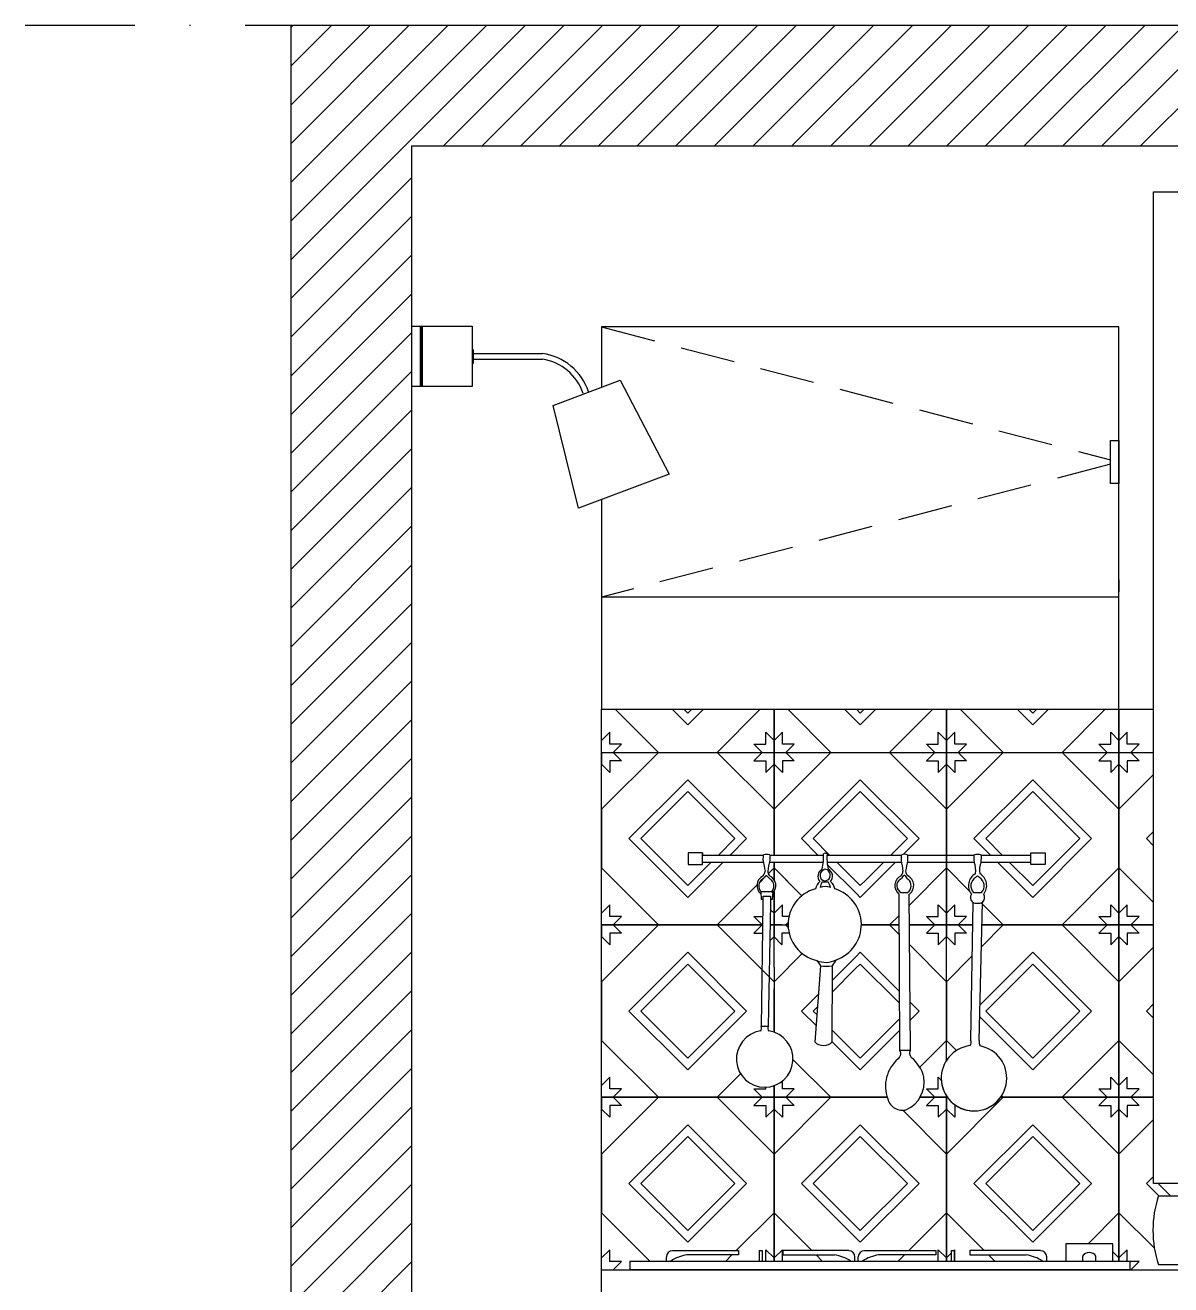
# Model space of a CAD drawing. Header units: millimetres. Extents: x 15064 to 17168, y 16262 to 17454.
# Drawn here: x 16237.8 to 16370.6, y 16746.9 to 16893 of the extents above; entities that cross this region are included whole.
import ezdxf

# ---------------------------------------------------------------- set-up
doc = ezdxf.new("R2010")
doc.units = ezdxf.units.MM
doc.linetypes.add('NASCOSTA', pattern=[9.525, 6.35, -3.175])
doc.linetypes.add('TRATTOPUNTO', pattern=[25.4, 12.7, -6.35, 0, -6.35])
for name, color, linetype in [('ACCESSORI - furniture', 81, 'Continuous'), ('apertura ante', 8, 'NASCOSTA'), ('finestre', 14, 'Continuous'), ('G-ANNO-TEXT', 3, 'Continuous'), ('muri', 30, 'Continuous'), ('piastrelle', 11, 'Continuous'), ('Prese', 4, 'Continuous'), ('sezioni', 235, 'Continuous')]:
    doc.layers.add(name, color=color, linetype=linetype)

msp = doc.modelspace()

# ---------------------------------------------------------------- linework, layer by layer
for p, q in [((16364.62, 16857.99), (16304.62, 16857.99)), ((16304.62, 16857.99), (16304.62, 16851.02)), ((16364.62, 16826.65), (16364.62, 16857.99)), ((16363.62, 16844.82), (16364.62, 16844.82)), ((16363.62, 16839.82), (16363.62, 16844.82)), ((16364.62, 16844.82), (16364.62, 16839.82)), ((16364.62, 16839.82), (16363.62, 16839.82)), ((16304.62, 16837.96), (16304.62, 16826.65)), ((16364.62, 16826.65), (16304.62, 16826.65)), ((16304.62, 16826.65), (16304.62, 16813.65)), ((16364.62, 16813.65), (16364.62, 16826.65)), ((16304.62, 16813.65), (16364.62, 16813.65)), ((16363.91, 16751.65), (16358.45, 16751.65)), ((16358.45, 16751.65), (16358.45, 16749.65)), ((16363.91, 16749.65), (16363.91, 16751.65)), ((16312.15, 16749.65), (16312.15, 16750.15)), ((16312.86, 16750.87), (16320.5, 16750.87)), ((16320.5, 16750.37), (16314.52, 16750.37)), ((16320.5, 16750.87), (16320.5, 16750.37)), ((16322.9, 16750.87), (16322.9, 16749.65)), ((16322.9, 16750.87), (16323.25, 16750.87)), ((16323.25, 16750.87), (16323.25, 16749.65)), ((16333.29, 16750.87), (16325.65, 16750.87)), ((16325.65, 16750.87), (16325.65, 16750.37)), ((16325.65, 16750.37), (16331.63, 16750.37)), ((16334, 16749.65), (16334, 16750.15)), ((16334.39, 16749.65), (16334.39, 16750.15)), ((16335.1, 16750.87), (16343.38, 16750.87)), ((16343.38, 16750.37), (16336.75, 16750.37)), ((16343.38, 16750.87), (16343.38, 16750.37)), ((16345.17, 16750.87), (16345.17, 16749.65)), ((16345.17, 16750.87), (16345.52, 16750.87)), ((16345.52, 16750.87), (16345.52, 16749.65)), ((16355.53, 16750.87), (16347.32, 16750.87)), ((16347.32, 16750.87), (16347.32, 16750.37)), ((16347.32, 16750.37), (16353.87, 16750.37)), ((16356.24, 16749.65), (16356.24, 16750.15)), ((16360.4, 16750.24), (16360.4, 16749.65)), ((16361.95, 16749.65), (16361.95, 16750.24)), ((16304.62, 16748.65), (16488.63, 16748.65)), ((16304.62, 16745.15), (16304.62, 16748.65)), ((16307.9, 16749.65), (16365.9, 16749.65)), ((16307.9, 16749.65), (16307.9, 16748.65)), ((16365.9, 16748.65), (16307.9, 16748.65)), ((16312.65, 16749.65), (16312.65, 16749.65)), ((16365.9, 16749.65), (16365.9, 16748.65))]:
    msp.add_line(p, q)
for centre, radius, start, end in [((16312.86, 16750.15), 0.711, 90, 180), ((16315.34, 16745.4), 5.04, 99.4302, 122.2975), ((16330.81, 16745.4), 5.04, 57.7025, 80.5698), ((16333.29, 16750.15), 0.711, 0, 90), ((16335.1, 16750.15), 0.711, 90, 180), ((16337.58, 16745.4), 5.04, 99.4302, 122.2975), ((16353.05, 16745.4), 5.04, 57.7025, 80.5698), ((16355.53, 16750.15), 0.711, 0, 90), ((16361.18, 16749.71), 0.935, 34.0025, 145.9975)]:
    msp.add_arc(centre, radius, start, end)
at = {"layer": 'ACCESSORI - furniture'}
for p, q in [((16282.62, 16851.07), (16282.62, 16858.07)), ((16282.62, 16858.07), (16289.61, 16858.07)), ((16283.61, 16851.07), (16283.61, 16858.07)), ((16283.61, 16858.07), (16283.72, 16857.85)), ((16283.72, 16857.85), (16283.83, 16858.07)), ((16283.72, 16851.29), (16283.72, 16857.85)), ((16283.83, 16858.07), (16283.83, 16851.07)), ((16289.61, 16858.07), (16289.61, 16851.07)), ((16289.61, 16855.44), (16289.72, 16855.34)), ((16289.72, 16855.34), (16289.72, 16853.8)), ((16289.72, 16853.8), (16289.61, 16853.69)), ((16289.72, 16854.9), (16297.76, 16854.9)), ((16289.72, 16854.24), (16297.76, 16854.24)), ((16289.61, 16851.07), (16282.62, 16851.07)), ((16283.72, 16851.29), (16283.61, 16851.07)), ((16283.83, 16851.07), (16283.72, 16851.29)), ((16299.01, 16848.88), (16306.77, 16851.84)), ((16306.77, 16851.84), (16312.45, 16840.9)), ((16301.96, 16836.96), (16299.01, 16848.88)), ((16312.45, 16840.9), (16301.96, 16836.96)), ((16316.34, 16797), (16316.34, 16796.75)), ((16354.39, 16797), (16356.07, 16797)), ((16354.39, 16795.66), (16354.39, 16797)), ((16356.07, 16797), (16356.07, 16795.66)), ((16316.34, 16796.75), (16323.41, 16796.75)), ((16316.34, 16795.93), (16323.4, 16795.93)), ((16323.38, 16796.1), (16323.41, 16796.75)), ((16324.09, 16795.93), (16330.34, 16795.93)), ((16324.13, 16796.75), (16330.35, 16796.75)), ((16324.13, 16796.75), (16324.13, 16796.1)), ((16330.76, 16796.75), (16339.37, 16796.75)), ((16330.77, 16795.93), (16339.39, 16795.93)), ((16339.37, 16796.75), (16339.37, 16796.1)), ((16340.09, 16795.93), (16347.83, 16795.93)), ((16340.12, 16796.75), (16347.79, 16796.75)), ((16340.12, 16796.1), (16340.12, 16796.75)), ((16348.63, 16795.93), (16354.39, 16795.93)), ((16348.67, 16796.75), (16354.39, 16796.75)), ((16356.07, 16795.66), (16354.39, 16795.66)), ((16330.9, 16793.62), (16330.21, 16793.62)), ((16339.11, 16792.21), (16339.19, 16774.13)), ((16339.37, 16792.39), (16340.12, 16792.39)), ((16340.45, 16774.13), (16340.31, 16792.21)), ((16347.66, 16791.25), (16347.41, 16775.3)), ((16348.42, 16775.25), (16348.79, 16791.25)), ((16339.19, 16774.13), (16340.45, 16774.13))]:
    msp.add_line(p, q, dxfattribs=at)
msp.add_lwpolyline([(16316.34, 16795.66), (16316.34, 16797), (16314.66, 16797), (16314.66, 16795.66)], close=True, dxfattribs=at)
for points in [[(16348.68, 16792.39, 0.483261), (16348.45, 16794.15, -0.035436), (16348.22, 16794.32, -0.035436), (16348, 16794.15, 0.483261), (16347.77, 16792.39)], [(16323.35, 16791.99), (16324.23, 16791.99, -0.020617), (16324.2, 16791.1), (16323.93, 16776.86), (16323.15, 16776.86), (16323.38, 16791.1, -0.020617)]]:
    msp.add_lwpolyline(points, format="xyb", close=True, dxfattribs=at)
msp.add_lwpolyline([(16323.36, 16791.61), (16323.16, 16791.61), (16323.12, 16792.52), (16324.47, 16792.52), (16324.42, 16791.61), (16324.22, 16791.61)], dxfattribs=at)
for points in [[(16331.82, 16784.6, 0.005352), (16331.36, 16783.9), (16331.32, 16775.04, -0.442088), (16329.4, 16775.04), (16330.03, 16783.9, 0.087345), (16329.54, 16784.53)], [(16339.19, 16774.13, -0.374552), (16339, 16773.11, 0.316259), (16337.82, 16768.46, 0.429696), (16339.99, 16767.22, 0.336757), (16341.99, 16770.98, 0.173506), (16340.56, 16773.24, -0.299026), (16340.45, 16774.13)]]:
    msp.add_lwpolyline(points, format="xyb", dxfattribs=at)
for centre, radius, start, end in [((16296.95, 16848.49), 6.46, 17.892, 82.8004), ((16296.94, 16848.48), 5.82, 17.9311, 81.8853), ((16324.72, 16796.45), 5.64, 346.4826, 4.3637), ((16330.56, 16796.64), 0.312, 47.7204, 132.2796), ((16336.39, 16796.45), 5.64, 175.6363, 193.5174), ((16339.75, 16796.01), 0.83, 63.0399, 116.9601), ((16339.16, 16798.04), 15.9, 186.9948, 191.4297), ((16323.77, 16795.8), 1.02, 69.1767, 110.8233), ((16343.65, 16791.58), 20.04, 166.9525, 170.4951), ((16355.16, 16798.04), 15.9, 186.9948, 191.4297), ((16359.64, 16791.58), 20.04, 166.9525, 170.4951), ((16353.08, 16796.59), 5.29, 178.2384, 187.1869), ((16348.23, 16795.4), 1.42, 71.7845, 108.2155), ((16345.55, 16795.01), 2.46, 350.2659, 22.0039), ((16350.91, 16795.01), 2.46, 157.9961, 189.7341), ((16343.39, 16796.59), 5.28, 352.8043, 1.7704), ((16323.89, 16793.2), 1.25, 114.8771, 232.7008), ((16323.82, 16793.17), 0.96, 125.1693, 222.5483), ((16322.73, 16794.85), 1.05, 300.978, 326.5717), ((16322.73, 16794.85), 1.05, 300.978, 326.5717), ((16322.68, 16794.91), 0.895, 319.8073, 358.3706), ((16323.73, 16794.17), 0.165, 29.118, 140.6543), ((16324.73, 16794.85), 1.05, 213.4283, 239.022), ((16324.73, 16794.85), 1.05, 213.4283, 239.022), ((16324.79, 16794.91), 0.903, 181.8713, 220.1076), ((16323.58, 16793.2), 1.25, 314.5389, 65.1432), ((16323.64, 16793.17), 0.96, 317.4517, 54.8307), ((16330.68, 16794.28), 0.971, 118.9353, 219.4826), ((16330.67, 16794.38), 0.718, 93.6992, 217.3853), ((16330.53, 16794.37), 0.605, 225.1329, 304.4848), ((16330.46, 16794.42), 0.688, 306.3418, 76.2922), ((16330.43, 16794.28), 0.971, 320.5174, 61.0647), ((16339.9, 16793.2), 1.27, 115.8799, 231.4248), ((16339.76, 16793.2), 0.903, 123.5086, 244.2931), ((16338.72, 16794.85), 1.05, 300.978, 329.8135), ((16338.79, 16794.89), 0.782, 315.6539, 359.7796), ((16339.73, 16794.3), 0.0988, 17.9986, 165.0749), ((16340.73, 16794.85), 1.05, 209.8653, 239.022), ((16340.57, 16794.87), 0.688, 178.8442, 228.1752), ((16339.55, 16793.22), 1.27, 307.0408, 63.7354), ((16339.5, 16793.2), 1.02, 307.2786, 47.8314), ((16348.77, 16793.2), 1.6, 120.0632, 218.1483), ((16347.68, 16793.21), 1.6, 321.5275, 59.6939), ((16330.52, 16788.69), 4.27, 104.7271, 256.7148), ((16330.95, 16792.5), 1.55, 131.47, 167.9852), ((16332.28, 16792.45), 2.39, 150.6033, 166.8709), ((16330.56, 16791.15), 1.94, 72.1274, 107.8726), ((16328.83, 16792.45), 2.39, 13.1291, 29.3967), ((16330.16, 16792.5), 1.55, 12.0148, 48.53), ((16330.43, 16788.69), 4.32, 288.8492, 73.211), ((16348.13, 16791.82), 0.731, 147.0537, 230.3567), ((16348.25, 16792.89), 1.74, 250.1916, 269.0877), ((16348.2, 16792.9), 1.75, 270.8573, 289.7585), ((16348.32, 16791.82), 0.731, 309.6433, 32.9463), ((16330.6, 16786.99), 2.69, 246.7996, 297.1089), ((16330.72, 16789.76), 5.9, 263.3078, 276.2445), ((16322.65, 16776.68), 0.526, 318.0164, 19.7623), ((16324.4, 16776.68), 0.506, 158.8208, 223.4005), ((16323.54, 16773.1), 3.28, 98.7039, 81.2961), ((16346.94, 16775.01), 0.551, 317.5192, 31.5679), ((16349.14, 16775.04), 0.75, 163.6198, 215.5459), ((16347.81, 16770.87), 3.8, 97.0039, 79.1081), ((16347.81, 16770.87), 3.8, 180, 0)]:
    msp.add_arc(centre, radius, start, end, dxfattribs=at)
at = {"layer": 'apertura ante'}
for p, q in [((16304.62, 16857.99), (16363.62, 16842.58)), ((16363.62, 16842.06), (16304.62, 16826.65))]:
    msp.add_line(p, q, dxfattribs=at)
at = {"layer": 'finestre'}
for p, q in [((16368.62, 16758.65), (16368.62, 16873.65)), ((16368.62, 16873.65), (16448.62, 16873.65)), ((16368.62, 16758.65), (16368.62, 16873.65)), ((16448.62, 16758.65), (16368.62, 16758.65))]:
    msp.add_line(p, q, dxfattribs=at)
at = {"layer": 'G-ANNO-TEXT'}
msp.add_line((16364.62, 16828.65), (16364.62, 16827.29), dxfattribs=at)
at = {"layer": 'muri'}
for p, q in [((16268.62, 16647.99), (16268.62, 16892.99)), ((16268.62, 16892.99), (16582.12, 16892.99)), ((16282.62, 16657.99), (16282.62, 16878.99)), ((16282.62, 16878.99), (16568.12, 16878.99))]:
    msp.add_line(p, q, dxfattribs=at)
at = {"layer": 'muri', "linetype": 'Continuous'}
for p, q in [((16268.62, 16892.75), (16268.86, 16892.99)), ((16268.62, 16888.26), (16273.35, 16892.99)), ((16268.62, 16883.77), (16277.84, 16892.99)), ((16268.62, 16879.28), (16282.33, 16892.99)), ((16268.62, 16874.79), (16286.82, 16892.99)), ((16268.62, 16870.3), (16291.31, 16892.99)), ((16268.62, 16865.81), (16295.8, 16892.99)), ((16286.29, 16878.99), (16300.29, 16892.99)), ((16290.78, 16878.99), (16304.78, 16892.99)), ((16295.27, 16878.99), (16309.27, 16892.99)), ((16299.76, 16878.99), (16313.76, 16892.99)), ((16304.25, 16878.99), (16318.25, 16892.99)), ((16308.74, 16878.99), (16322.74, 16892.99)), ((16313.23, 16878.99), (16327.23, 16892.99)), ((16317.72, 16878.99), (16331.72, 16892.99)), ((16322.21, 16878.99), (16336.21, 16892.99)), ((16326.7, 16878.99), (16340.7, 16892.99)), ((16331.19, 16878.99), (16345.19, 16892.99)), ((16335.68, 16878.99), (16349.68, 16892.99)), ((16340.17, 16878.99), (16354.17, 16892.99)), ((16344.66, 16878.99), (16358.66, 16892.99)), ((16349.15, 16878.99), (16363.15, 16892.99)), ((16353.64, 16878.99), (16367.64, 16892.99)), ((16358.13, 16878.99), (16372.13, 16892.99)), ((16362.62, 16878.99), (16376.62, 16892.99)), ((16367.11, 16878.99), (16381.11, 16892.99)), ((16268.62, 16861.32), (16282.62, 16875.32)), ((16268.62, 16856.83), (16282.62, 16870.83)), ((16268.62, 16852.34), (16282.62, 16866.34)), ((16268.62, 16847.85), (16282.62, 16861.85)), ((16268.62, 16843.36), (16282.62, 16857.36)), ((16268.62, 16838.87), (16282.62, 16852.87)), ((16268.62, 16834.38), (16282.62, 16848.38)), ((16268.62, 16829.89), (16282.62, 16843.89)), ((16268.62, 16825.4), (16282.62, 16839.4)), ((16268.62, 16820.91), (16282.62, 16834.91)), ((16268.62, 16816.42), (16282.62, 16830.42)), ((16268.62, 16811.93), (16282.62, 16825.93)), ((16268.62, 16807.44), (16282.62, 16821.44)), ((16268.62, 16802.95), (16282.62, 16816.95)), ((16268.62, 16798.46), (16282.62, 16812.46)), ((16268.62, 16793.97), (16282.62, 16807.97)), ((16268.62, 16789.48), (16282.62, 16803.48)), ((16268.62, 16784.99), (16282.62, 16798.99)), ((16268.62, 16780.5), (16282.62, 16794.5)), ((16268.62, 16776.01), (16282.62, 16790.01)), ((16268.62, 16771.52), (16282.62, 16785.52)), ((16268.62, 16767.03), (16282.62, 16781.03)), ((16268.62, 16762.53), (16282.62, 16776.53)), ((16268.62, 16758.04), (16282.62, 16772.04)), ((16268.62, 16753.55), (16282.62, 16767.55)), ((16268.62, 16749.06), (16282.62, 16763.06)), ((16268.62, 16744.57), (16282.62, 16758.57)), ((16268.62, 16740.08), (16282.62, 16754.08)), ((16268.62, 16735.59), (16282.62, 16749.59))]:
    msp.add_line(p, q, dxfattribs=at)
at = {"layer": 'piastrelle'}
for p, q in [((16304.62, 16808.65), (16304.62, 16813.65)), ((16306.21, 16813.65), (16311.21, 16808.65)), ((16314.62, 16811.84), (16312.8, 16813.65)), ((16314.62, 16813.2), (16314.17, 16813.65)), ((16316.44, 16813.65), (16314.62, 16811.84)), ((16315.08, 16813.65), (16314.62, 16813.2)), ((16318.03, 16808.65), (16323.03, 16813.65)), ((16324.62, 16813.65), (16324.62, 16808.65)), ((16324.62, 16808.65), (16324.62, 16813.65)), ((16326.21, 16813.65), (16331.21, 16808.65)), ((16334.62, 16811.84), (16332.8, 16813.65)), ((16334.62, 16813.2), (16334.17, 16813.65)), ((16336.44, 16813.65), (16334.62, 16811.84)), ((16335.08, 16813.65), (16334.62, 16813.2)), ((16338.03, 16808.65), (16343.03, 16813.65)), ((16344.62, 16813.65), (16344.62, 16808.65)), ((16344.62, 16808.65), (16344.62, 16813.65)), ((16346.21, 16813.65), (16351.21, 16808.65)), ((16354.62, 16811.84), (16352.8, 16813.65)), ((16354.62, 16813.2), (16354.17, 16813.65)), ((16356.44, 16813.65), (16354.62, 16811.84)), ((16355.08, 16813.65), (16354.62, 16813.2)), ((16358.03, 16808.65), (16363.03, 16813.65)), ((16364.62, 16813.65), (16364.62, 16808.65)), ((16364.62, 16808.65), (16364.62, 16813.65)), ((16364.62, 16813.65), (16368.62, 16813.65)), ((16304.62, 16810.02), (16305.59, 16810.98)), ((16305.59, 16809.62), (16305.59, 16810.98)), ((16324.62, 16810.02), (16323.66, 16810.98)), ((16323.66, 16809.62), (16323.66, 16810.98)), ((16324.62, 16810.02), (16325.59, 16810.98)), ((16325.59, 16809.62), (16325.59, 16810.98)), ((16344.62, 16810.02), (16343.66, 16810.98)), ((16343.66, 16809.62), (16343.66, 16810.98)), ((16344.62, 16810.02), (16345.59, 16810.98)), ((16345.59, 16809.62), (16345.59, 16810.98)), ((16364.62, 16810.02), (16363.66, 16810.98)), ((16363.66, 16809.62), (16363.66, 16810.98)), ((16364.62, 16810.02), (16365.59, 16810.98)), ((16365.59, 16809.62), (16365.59, 16810.98)), ((16304.62, 16808.65), (16324.62, 16808.65)), ((16304.62, 16788.65), (16304.62, 16808.65)), ((16304.62, 16808.65), (16304.62, 16807.29)), ((16304.62, 16808.65), (16305.98, 16808.65)), ((16304.62, 16802.06), (16311.21, 16808.65)), ((16306.95, 16809.62), (16305.59, 16809.62)), ((16305.98, 16808.65), (16306.95, 16809.62)), ((16305.98, 16808.65), (16306.95, 16807.69)), ((16324.62, 16802.06), (16318.03, 16808.65)), ((16323.26, 16808.65), (16322.29, 16809.62)), ((16322.29, 16809.62), (16323.66, 16809.62)), ((16323.26, 16808.65), (16322.29, 16807.69)), ((16324.62, 16808.65), (16324.62, 16796.75)), ((16324.62, 16808.65), (16344.62, 16808.65)), ((16324.62, 16808.65), (16324.62, 16807.29)), ((16324.62, 16808.65), (16325.98, 16808.65)), ((16324.62, 16802.06), (16331.21, 16808.65)), ((16324.62, 16796.75), (16324.62, 16808.65)), ((16326.95, 16809.62), (16325.59, 16809.62)), ((16325.98, 16808.65), (16326.95, 16809.62)), ((16325.98, 16808.65), (16326.95, 16807.69)), ((16344.62, 16802.06), (16338.03, 16808.65)), ((16343.26, 16808.65), (16342.29, 16809.62)), ((16342.29, 16809.62), (16343.66, 16809.62)), ((16343.26, 16808.65), (16342.29, 16807.69)), ((16344.62, 16808.65), (16344.62, 16788.65)), ((16344.62, 16808.65), (16368.62, 16808.65)), ((16344.62, 16788.65), (16344.62, 16808.65)), ((16344.62, 16808.65), (16344.62, 16807.29)), ((16344.62, 16808.65), (16345.98, 16808.65)), ((16344.62, 16802.06), (16351.21, 16808.65)), ((16346.95, 16809.62), (16345.59, 16809.62)), ((16345.98, 16808.65), (16346.95, 16809.62)), ((16345.98, 16808.65), (16346.95, 16807.69)), ((16364.62, 16802.06), (16358.03, 16808.65)), ((16363.26, 16808.65), (16362.29, 16809.62)), ((16362.29, 16809.62), (16363.66, 16809.62)), ((16363.26, 16808.65), (16362.29, 16807.69)), ((16364.62, 16808.65), (16364.62, 16788.65)), ((16364.62, 16788.65), (16364.62, 16808.65)), ((16364.62, 16808.65), (16364.62, 16807.29)), ((16366.95, 16809.62), (16365.59, 16809.62)), ((16365.98, 16808.65), (16366.95, 16809.62)), ((16365.98, 16808.65), (16366.95, 16807.69)), ((16304.62, 16807.29), (16305.59, 16806.33)), ((16306.95, 16807.69), (16305.59, 16807.69)), ((16305.59, 16807.69), (16305.59, 16806.33)), ((16322.29, 16807.69), (16323.66, 16807.69)), ((16323.66, 16807.69), (16323.66, 16806.33)), ((16324.62, 16807.29), (16323.66, 16806.33)), ((16324.62, 16807.29), (16325.59, 16806.33)), ((16326.95, 16807.69), (16325.59, 16807.69)), ((16325.59, 16807.69), (16325.59, 16806.33)), ((16342.29, 16807.69), (16343.66, 16807.69)), ((16343.66, 16807.69), (16343.66, 16806.33)), ((16344.62, 16807.29), (16343.66, 16806.33)), ((16344.62, 16807.29), (16345.59, 16806.33)), ((16346.95, 16807.69), (16345.59, 16807.69)), ((16345.59, 16807.69), (16345.59, 16806.33)), ((16362.29, 16807.69), (16363.66, 16807.69)), ((16363.66, 16807.69), (16363.66, 16806.33)), ((16364.62, 16807.29), (16363.66, 16806.33)), ((16364.62, 16807.29), (16365.59, 16806.33)), ((16366.95, 16807.69), (16365.59, 16807.69)), ((16365.59, 16807.69), (16365.59, 16806.33)), ((16364.62, 16802.06), (16368.62, 16806.07)), ((16307.8, 16798.65), (16314.62, 16805.47)), ((16314.62, 16805.47), (16321.44, 16798.65)), ((16327.8, 16798.65), (16334.62, 16805.47)), ((16334.62, 16805.47), (16341.44, 16798.65)), ((16347.8, 16798.65), (16354.62, 16805.47)), ((16354.62, 16805.47), (16361.44, 16798.65)), ((16309.17, 16798.65), (16314.62, 16804.11)), ((16314.62, 16804.11), (16320.08, 16798.65)), ((16329.17, 16798.65), (16334.62, 16804.11)), ((16334.62, 16804.11), (16340.08, 16798.65)), ((16349.17, 16798.65), (16354.62, 16804.11)), ((16354.62, 16804.11), (16360.08, 16798.65)), ((16304.62, 16802.06), (16304.62, 16795.25)), ((16324.62, 16802.06), (16324.62, 16796.75)), ((16324.62, 16796.75), (16324.62, 16802.06)), ((16344.62, 16795.25), (16344.62, 16802.06)), ((16344.62, 16802.06), (16344.62, 16795.25)), ((16364.62, 16795.25), (16364.62, 16802.06)), ((16364.62, 16802.06), (16364.62, 16795.25)), ((16314.62, 16791.84), (16307.8, 16798.65)), ((16314.62, 16793.2), (16309.17, 16798.65)), ((16320.08, 16798.65), (16318.17, 16796.75)), ((16321.44, 16798.65), (16319.54, 16796.75)), ((16329.71, 16796.75), (16327.8, 16798.65)), ((16331.07, 16796.75), (16329.17, 16798.65)), ((16340.08, 16798.65), (16338.17, 16796.75)), ((16341.44, 16798.65), (16339.62, 16796.83)), ((16349.71, 16796.75), (16347.8, 16798.65)), ((16351.07, 16796.75), (16349.17, 16798.65)), ((16361.44, 16798.65), (16354.62, 16791.84)), ((16360.08, 16798.65), (16354.62, 16793.2)), ((16367.8, 16798.65), (16368.62, 16799.48)), ((16368.62, 16797.83), (16367.8, 16798.65)), ((16318.71, 16795.93), (16314.62, 16791.84)), ((16317.35, 16795.93), (16314.62, 16793.2)), ((16324.62, 16795.25), (16324.62, 16795.93)), ((16324.62, 16793.88), (16324.62, 16795.93)), ((16324.62, 16795.93), (16324.62, 16795.25)), ((16324.62, 16795.93), (16324.62, 16793.88)), ((16334.22, 16792.24), (16330.8, 16795.65)), ((16333.94, 16793.89), (16331.89, 16795.93)), ((16337.35, 16795.93), (16335.33, 16793.91)), ((16338.71, 16795.93), (16336.69, 16793.91)), ((16354.62, 16791.84), (16350.53, 16795.93)), ((16354.62, 16793.2), (16351.89, 16795.93)), ((16304.62, 16795.25), (16311.21, 16788.65)), ((16322.96, 16793.58), (16323.71, 16794.34)), ((16323.95, 16794.58), (16324.62, 16795.25)), ((16324.62, 16795.25), (16327.85, 16792.02)), ((16325.96, 16793.91), (16327.87, 16791.99)), ((16336.69, 16793.91), (16334.62, 16791.84)), ((16335.33, 16793.91), (16334.62, 16793.2)), ((16340.32, 16790.95), (16344.62, 16795.25)), ((16344.62, 16795.25), (16347.3, 16792.56)), ((16358.03, 16788.65), (16364.62, 16795.25)), ((16364.62, 16795.25), (16368.62, 16791.24)), ((16318.03, 16788.65), (16322.64, 16793.27)), ((16324.62, 16788.65), (16324.62, 16792.51)), ((16324.62, 16792.51), (16324.62, 16788.65)), ((16334.62, 16793.2), (16333.94, 16793.89)), ((16304.62, 16790.02), (16305.59, 16790.98)), ((16305.59, 16789.62), (16305.59, 16790.98)), ((16324.62, 16790.02), (16325.59, 16790.98)), ((16325.59, 16789.62), (16325.59, 16790.98)), ((16334.62, 16791.84), (16334.22, 16792.24)), ((16344.62, 16790.02), (16343.66, 16790.98)), ((16343.66, 16789.62), (16343.66, 16790.98)), ((16344.62, 16790.02), (16345.59, 16790.98)), ((16345.59, 16789.62), (16345.59, 16790.98)), ((16348.66, 16791.21), (16351.21, 16788.65)), ((16364.62, 16790.02), (16363.66, 16790.98)), ((16363.66, 16789.62), (16363.66, 16790.98)), ((16364.62, 16790.02), (16365.59, 16790.98)), ((16365.59, 16789.62), (16365.59, 16790.98)), ((16306.95, 16789.62), (16305.59, 16789.62)), ((16305.98, 16788.65), (16306.95, 16789.62)), ((16323.26, 16788.65), (16322.29, 16789.62)), ((16322.29, 16789.62), (16323.36, 16789.62)), ((16324.62, 16790.02), (16324.19, 16790.45)), ((16326.35, 16789.62), (16325.59, 16789.62)), ((16338.03, 16788.65), (16339.12, 16789.74)), ((16343.26, 16788.65), (16342.29, 16789.62)), ((16342.29, 16789.62), (16343.66, 16789.62)), ((16346.95, 16789.62), (16345.59, 16789.62)), ((16345.98, 16788.65), (16346.95, 16789.62)), ((16363.26, 16788.65), (16362.29, 16789.62)), ((16362.29, 16789.62), (16363.66, 16789.62)), ((16366.95, 16789.62), (16365.59, 16789.62)), ((16365.98, 16788.65), (16366.95, 16789.62)), ((16304.62, 16788.65), (16323.34, 16788.65)), ((16304.62, 16768.65), (16304.62, 16788.65)), ((16304.62, 16788.65), (16304.62, 16787.29)), ((16304.62, 16788.65), (16305.98, 16788.65)), ((16304.62, 16782.06), (16311.21, 16788.65)), ((16323.34, 16788.65), (16304.62, 16788.65)), ((16305.98, 16788.65), (16306.95, 16787.69)), ((16311.21, 16788.65), (16318.03, 16788.65)), ((16324.62, 16782.06), (16318.03, 16788.65)), ((16323.26, 16788.65), (16322.29, 16787.69)), ((16324.62, 16788.65), (16324.15, 16788.65)), ((16324.15, 16788.65), (16324.62, 16788.65)), ((16324.62, 16788.65), (16325.54, 16788.65)), ((16324.62, 16788.65), (16324.62, 16787.29)), ((16324.62, 16788.65), (16325.94, 16788.65)), ((16325.54, 16788.65), (16324.62, 16788.65)), ((16324.62, 16783.75), (16324.62, 16788.65)), ((16326.25, 16788.65), (16325.94, 16788.65)), ((16325.94, 16788.65), (16326.25, 16788.65)), ((16325.94, 16788.65), (16326.26, 16788.34)), ((16325.98, 16788.65), (16326.25, 16788.92)), ((16338.23, 16788.65), (16334.74, 16788.65)), ((16334.74, 16788.65), (16338.23, 16788.65)), ((16334.74, 16788.65), (16338.23, 16788.65)), ((16339.13, 16787.55), (16338.03, 16788.65)), ((16338.23, 16788.65), (16339.12, 16788.65)), ((16339.12, 16788.65), (16338.23, 16788.65)), ((16344.62, 16788.65), (16340.34, 16788.65)), ((16340.34, 16788.65), (16344.62, 16788.65)), ((16343.26, 16788.65), (16342.29, 16787.69)), ((16344.62, 16788.65), (16347.62, 16788.65)), ((16344.62, 16788.65), (16344.62, 16787.29)), ((16344.62, 16788.65), (16345.98, 16788.65)), ((16347.62, 16788.65), (16344.62, 16788.65)), ((16344.62, 16772.93), (16344.62, 16788.65)), ((16345.98, 16788.65), (16346.95, 16787.69)), ((16348.67, 16786.11), (16351.21, 16788.65)), ((16364.62, 16788.65), (16348.73, 16788.65)), ((16348.73, 16788.65), (16364.62, 16788.65)), ((16351.21, 16788.65), (16358.03, 16788.65)), ((16364.62, 16782.06), (16358.03, 16788.65)), ((16363.26, 16788.65), (16362.29, 16787.69)), ((16368.62, 16788.65), (16364.62, 16788.65)), ((16364.62, 16788.65), (16368.62, 16788.65)), ((16364.62, 16768.65), (16364.62, 16788.65)), ((16364.62, 16788.65), (16364.62, 16787.29)), ((16364.62, 16788.65), (16365.98, 16788.65)), ((16364.62, 16788.65), (16364.62, 16768.65)), ((16365.98, 16788.65), (16366.95, 16787.69)), ((16304.62, 16787.29), (16305.59, 16786.33)), ((16306.95, 16787.69), (16305.59, 16787.69)), ((16305.59, 16787.69), (16305.59, 16786.33)), ((16322.29, 16787.69), (16323.33, 16787.69)), ((16324.62, 16787.29), (16324.12, 16786.79)), ((16324.58, 16787.29), (16325.54, 16786.33)), ((16326.37, 16787.69), (16325.54, 16787.69)), ((16325.54, 16787.69), (16325.54, 16786.33)), ((16342.29, 16787.69), (16343.66, 16787.69)), ((16343.66, 16787.69), (16343.66, 16786.33)), ((16344.62, 16787.29), (16343.66, 16786.33)), ((16344.62, 16787.29), (16345.59, 16786.33)), ((16346.95, 16787.69), (16345.59, 16787.69)), ((16345.59, 16787.69), (16345.59, 16786.33)), ((16362.29, 16787.69), (16363.66, 16787.69)), ((16363.66, 16787.69), (16363.66, 16786.33)), ((16364.62, 16787.29), (16363.66, 16786.33)), ((16364.62, 16787.29), (16365.59, 16786.33)), ((16366.95, 16787.69), (16365.59, 16787.69)), ((16365.59, 16787.69), (16365.59, 16786.33)), ((16307.8, 16778.65), (16314.62, 16785.47)), ((16314.62, 16785.47), (16321.44, 16778.65)), ((16324.62, 16782.06), (16327.88, 16785.33)), ((16334.11, 16784.96), (16334.62, 16785.47)), ((16334.62, 16785.47), (16339.16, 16780.93)), ((16344.62, 16782.06), (16340.36, 16786.33)), ((16348.52, 16779.37), (16354.62, 16785.47)), ((16354.62, 16785.47), (16361.44, 16778.65)), ((16364.62, 16782.06), (16368.62, 16786.07)), ((16309.17, 16778.65), (16314.62, 16784.11)), ((16314.62, 16784.11), (16320.08, 16778.65)), ((16324.62, 16783.75), (16324.62, 16776.19)), ((16331.35, 16782.2), (16334.11, 16784.96)), ((16334.12, 16783.61), (16334.62, 16784.11)), ((16334.62, 16784.11), (16338.9, 16779.83)), ((16344.62, 16782.06), (16347.56, 16785.01)), ((16349.17, 16778.65), (16354.62, 16784.11)), ((16354.62, 16784.11), (16360.08, 16778.65)), ((16331.35, 16780.84), (16334.12, 16783.61)), ((16304.62, 16782.06), (16304.62, 16775.25)), ((16324.62, 16781.23), (16324.62, 16776.19)), ((16324.62, 16776.19), (16324.62, 16781.23)), ((16344.62, 16782.06), (16344.62, 16775.25)), ((16364.62, 16782.06), (16364.62, 16775.25)), ((16364.62, 16775.25), (16364.62, 16782.06)), ((16327.8, 16778.65), (16329.8, 16780.65)), ((16338.9, 16779.83), (16339.16, 16779.57)), ((16340.41, 16779.68), (16341.44, 16778.65)), ((16367.8, 16778.65), (16368.62, 16779.48)), ((16314.62, 16771.84), (16307.8, 16778.65)), ((16314.62, 16773.2), (16309.17, 16778.65)), ((16321.44, 16778.65), (16314.62, 16771.84)), ((16320.08, 16778.65), (16314.62, 16773.2)), ((16329.53, 16776.92), (16327.8, 16778.65)), ((16329.17, 16778.65), (16329.7, 16779.18)), ((16329.63, 16778.2), (16329.17, 16778.65)), ((16341.44, 16778.65), (16340.43, 16777.64)), ((16354.62, 16771.84), (16348.48, 16777.97)), ((16354.62, 16773.2), (16349.17, 16778.65)), ((16361.44, 16778.65), (16354.62, 16771.84)), ((16360.08, 16778.65), (16354.62, 16773.2)), ((16368.62, 16777.83), (16367.8, 16778.65)), ((16334.62, 16773.2), (16331.33, 16776.49)), ((16339.17, 16777.75), (16334.62, 16773.2)), ((16339.18, 16776.39), (16334.62, 16771.84)), ((16304.62, 16775.25), (16311.21, 16768.65)), ((16334.62, 16771.84), (16331.32, 16775.13)), ((16341.52, 16772.15), (16344.62, 16775.25)), ((16344.62, 16775.25), (16345.78, 16774.08)), ((16358.03, 16768.65), (16364.62, 16775.25)), ((16364.62, 16775.25), (16368.62, 16771.24)), ((16326.81, 16773.05), (16331.21, 16768.65)), ((16304.62, 16770.02), (16305.59, 16770.98)), ((16305.59, 16769.62), (16305.59, 16770.98)), ((16318.03, 16768.65), (16320.75, 16771.37)), ((16325.59, 16769.62), (16325.59, 16770.54)), ((16344.02, 16770.62), (16343.66, 16770.98)), ((16343.66, 16769.62), (16343.66, 16770.98)), ((16364.62, 16770.02), (16363.66, 16770.98)), ((16363.66, 16769.62), (16363.66, 16770.98)), ((16364.62, 16770.02), (16365.59, 16770.98)), ((16365.59, 16769.62), (16365.59, 16770.98)), ((16306.95, 16769.62), (16305.59, 16769.62)), ((16305.98, 16768.65), (16306.95, 16769.62)), ((16323.26, 16768.65), (16322.29, 16769.62)), ((16322.29, 16769.62), (16323.66, 16769.62)), ((16323.66, 16769.62), (16323.66, 16769.82)), ((16324.62, 16768.65), (16324.62, 16770.02)), ((16324.62, 16770), (16324.62, 16768.65)), ((16326.95, 16769.62), (16325.59, 16769.62)), ((16325.98, 16768.65), (16326.95, 16769.62)), ((16343.26, 16768.65), (16342.29, 16769.62)), ((16342.29, 16769.62), (16343.66, 16769.62)), ((16363.26, 16768.65), (16362.29, 16769.62)), ((16362.29, 16769.62), (16363.66, 16769.62)), ((16366.95, 16769.62), (16365.59, 16769.62)), ((16365.98, 16768.65), (16366.95, 16769.62)), ((16324.62, 16768.65), (16304.62, 16768.65)), ((16304.62, 16768.65), (16324.62, 16768.65)), ((16304.62, 16748.65), (16304.62, 16768.65)), ((16304.62, 16768.65), (16304.62, 16767.29)), ((16304.62, 16768.65), (16305.98, 16768.65)), ((16304.62, 16762.06), (16311.21, 16768.65)), ((16306.95, 16767.69), (16305.59, 16767.69)), ((16305.59, 16767.69), (16305.59, 16766.33)), ((16305.98, 16768.65), (16306.95, 16767.69)), ((16311.21, 16768.65), (16318.03, 16768.65)), ((16324.62, 16762.06), (16318.03, 16768.65)), ((16323.26, 16768.65), (16322.29, 16767.69)), ((16322.29, 16767.69), (16323.66, 16767.69)), ((16323.66, 16767.69), (16323.66, 16766.33)), ((16324.62, 16768.65), (16324.62, 16749.65)), ((16324.62, 16768.65), (16337.75, 16768.65)), ((16324.62, 16749.65), (16324.62, 16768.65)), ((16324.62, 16768.65), (16324.62, 16767.29)), ((16324.62, 16768.65), (16325.98, 16768.65)), ((16324.62, 16762.06), (16331.21, 16768.65)), ((16337.75, 16768.65), (16324.62, 16768.65)), ((16326.95, 16767.69), (16325.59, 16767.69)), ((16325.59, 16767.69), (16325.59, 16766.33)), ((16325.98, 16768.65), (16326.95, 16767.69)), ((16331.21, 16768.65), (16337.75, 16768.65)), ((16344.62, 16768.65), (16341.57, 16768.65)), ((16341.57, 16768.65), (16344.62, 16768.65)), ((16343.26, 16768.65), (16342.29, 16767.69)), ((16342.29, 16767.69), (16343.66, 16767.69)), ((16343.66, 16767.69), (16343.66, 16766.33)), ((16344.62, 16768.65), (16344.62, 16768.81)), ((16344.62, 16768.65), (16344.62, 16749.65)), ((16344.62, 16768.65), (16344.73, 16768.65)), ((16344.62, 16749.65), (16344.62, 16768.65)), ((16344.62, 16768.65), (16344.62, 16767.29)), ((16344.62, 16768.65), (16344.73, 16768.65)), ((16344.62, 16762.06), (16351.21, 16768.65)), ((16344.73, 16768.65), (16344.62, 16768.65)), ((16345.73, 16767.69), (16345.59, 16767.69)), ((16345.59, 16767.69), (16345.59, 16766.33)), ((16364.62, 16768.65), (16350.9, 16768.65)), ((16350.9, 16768.65), (16364.62, 16768.65)), ((16351.02, 16768.84), (16351.21, 16768.65)), ((16351.21, 16768.65), (16358.03, 16768.65)), ((16364.62, 16762.06), (16358.03, 16768.65)), ((16363.26, 16768.65), (16362.29, 16767.69)), ((16362.29, 16767.69), (16363.66, 16767.69)), ((16363.66, 16767.69), (16363.66, 16766.33)), ((16364.62, 16768.65), (16368.62, 16768.65)), ((16364.62, 16749.65), (16364.62, 16768.65)), ((16364.62, 16768.65), (16364.62, 16767.29)), ((16364.62, 16768.65), (16365.98, 16768.65)), ((16368.62, 16768.65), (16364.62, 16768.65)), ((16364.62, 16768.65), (16364.62, 16749.65)), ((16366.95, 16767.69), (16365.59, 16767.69)), ((16365.59, 16767.69), (16365.59, 16766.33)), ((16365.98, 16768.65), (16366.95, 16767.69)), ((16304.62, 16767.29), (16305.59, 16766.33)), ((16324.62, 16767.29), (16323.66, 16766.33)), ((16324.62, 16767.29), (16325.59, 16766.33)), ((16344.62, 16762.06), (16339.54, 16767.15)), ((16344.62, 16767.29), (16343.66, 16766.33)), ((16344.62, 16767.29), (16345.59, 16766.33)), ((16364.62, 16767.29), (16363.66, 16766.33)), ((16364.62, 16767.29), (16365.59, 16766.33)), ((16307.8, 16758.65), (16314.62, 16765.47)), ((16314.62, 16765.47), (16321.44, 16758.65)), ((16327.8, 16758.65), (16334.62, 16765.47)), ((16334.62, 16765.47), (16341.44, 16758.65)), ((16347.8, 16758.65), (16354.62, 16765.47)), ((16354.62, 16765.47), (16361.44, 16758.65)), ((16364.62, 16762.06), (16368.62, 16766.07)), ((16309.17, 16758.65), (16314.62, 16764.11)), ((16314.62, 16764.11), (16320.08, 16758.65)), ((16329.17, 16758.65), (16334.62, 16764.11)), ((16334.62, 16764.11), (16340.08, 16758.65)), ((16349.17, 16758.65), (16354.62, 16764.11)), ((16354.62, 16764.11), (16360.08, 16758.65)), ((16304.62, 16762.06), (16304.62, 16755.25)), ((16324.62, 16755.25), (16324.62, 16762.06)), ((16324.62, 16762.06), (16324.62, 16755.25)), ((16364.62, 16762.06), (16364.62, 16755.25)), ((16364.62, 16755.25), (16364.62, 16762.06)), ((16367.8, 16758.65), (16368.62, 16759.48)), ((16314.62, 16751.84), (16307.8, 16758.65)), ((16314.62, 16753.2), (16309.17, 16758.65)), ((16321.44, 16758.65), (16314.62, 16751.84)), ((16320.08, 16758.65), (16314.62, 16753.2)), ((16334.62, 16751.84), (16327.8, 16758.65)), ((16334.62, 16753.2), (16329.17, 16758.65)), ((16341.44, 16758.65), (16334.62, 16751.84)), ((16340.08, 16758.65), (16334.62, 16753.2)), ((16354.62, 16751.84), (16347.8, 16758.65)), ((16354.62, 16753.2), (16349.17, 16758.65)), ((16361.44, 16758.65), (16354.62, 16751.84)), ((16360.08, 16758.65), (16354.62, 16753.2)), ((16369.23, 16757.22), (16367.8, 16758.65)), ((16370.6, 16757.22), (16369.17, 16758.65)), ((16304.62, 16755.25), (16310.21, 16749.65)), ((16320.24, 16750.87), (16324.62, 16755.25)), ((16324.62, 16755.25), (16329, 16750.87)), ((16340.24, 16750.87), (16344.62, 16755.25)), ((16344.62, 16755.25), (16349, 16750.87)), ((16361.03, 16751.65), (16364.62, 16755.25)), ((16364.62, 16755.25), (16368.73, 16751.14)), ((16304.62, 16750.02), (16305.59, 16750.98)), ((16305.59, 16749.62), (16305.59, 16750.98)), ((16319.03, 16749.65), (16319.74, 16750.37)), ((16324.62, 16750.02), (16323.66, 16750.98)), ((16323.66, 16749.65), (16323.66, 16750.98)), ((16324.62, 16750.02), (16325.59, 16750.98)), ((16325.59, 16749.65), (16325.59, 16750.98)), ((16329.5, 16750.37), (16330.21, 16749.65)), ((16339.03, 16749.65), (16339.74, 16750.37)), ((16344.62, 16750.02), (16343.66, 16750.98)), ((16343.66, 16749.65), (16343.66, 16750.98)), ((16344.62, 16750.02), (16345.17, 16750.57)), ((16345.47, 16750.87), (16345.59, 16750.98)), ((16345.59, 16749.65), (16345.59, 16750.98)), ((16349.5, 16750.37), (16350.21, 16749.65)), ((16364.62, 16750.02), (16363.91, 16750.73)), ((16364.62, 16750.02), (16365.59, 16750.98)), ((16365.59, 16749.65), (16365.59, 16750.98)), ((16306.95, 16749.62), (16305.59, 16749.62)), ((16305.98, 16748.65), (16306.95, 16749.62)), ((16366.95, 16749.62), (16365.9, 16749.62)), ((16365.98, 16748.65), (16366.95, 16749.62))]:
    msp.add_line(p, q, dxfattribs=at)
at = {"layer": 'Prese'}
for p, q in [((16369.2, 16757.22), (16379.2, 16757.22)), ((16379.2, 16749.22), (16369.2, 16749.22))]:
    msp.add_line(p, q, dxfattribs=at)
msp.add_arc((16381.45, 16753.22), 12.89, 161.9195, 198.0805, dxfattribs=at)
at = {"layer": 'sezioni', "linetype": 'TRATTOPUNTO'}
msp.add_line((16237.79, 16892.99), (16915.2, 16892.99), dxfattribs=at)

doc.saveas('drawing.dxf')
